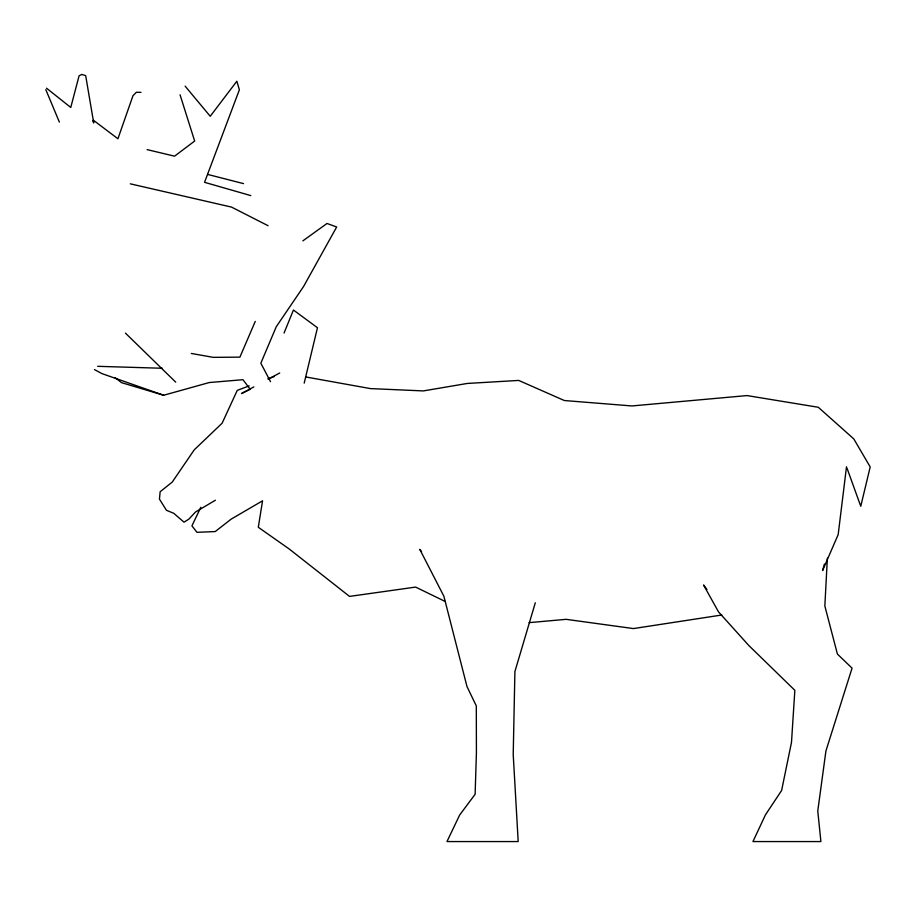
<?xml version="1.0" encoding="UTF-8"?>
<svg xmlns="http://www.w3.org/2000/svg" width="916" height="916" viewBox="0 0 916 916"><rect width="100%" height="100%" fill="white"/><g stroke="black" fill="none" stroke-linecap="round" stroke-linejoin="round"><path stroke-width="1.37" d="M827.366 558.119L824.847 606.003L837.407 654.058L852.063 668.142L825.934 750.914L817.77 810.969L820.896 841.564L752.952 841.564L765.467 814.816L781.611 790.497L791.493 742.349L794.848 690.321L748.761 645.448L718.499 611.865L703.545 584.992L706.946 589.423M846.51 466.759L838.174 534.601L822.602 570.531L824.411 564.084M304.204 383.106L317.463 327.733L293.441 310.032L284.052 333.035M535.299 602.785L514.907 671.565L513.212 754.555L518.193 841.564L446.974 841.564L459.637 815.068L475.129 794.252L476.412 752.918L476.309 705.915L466.988 686.553L443.859 596.179L419.814 549.394L421.52 551.65M255.266 321.39L239.889 357.148L213.256 357.355L191.329 353.462M200.822 507.315L191.936 525.841L196.963 532.31L215.214 531.566L231.175 519.132L262.548 500.812L258.301 527.273L289.181 548.97L349.534 596.408L415.624 587.087L445.05 601.411M302.875 240.851L327.012 223.47L336.676 226.996L303.608 286.445L276.243 326.772L260.842 363.205L270.541 381.697M215.42 500.216L195.532 511.987L188.879 519.12L184.013 522.166L173.788 513.326L166.437 510.281L159.441 499.094L160.151 491.743L172.242 482.079L194.203 449.893L222.13 423.192L237.255 390.365L249.175 385.888M253.846 386.907L241.526 393.536L250.457 389.185M268.628 378.949L279.712 372.984M267.735 378.938L274.365 376.453M115.027 377.587L121.53 382.648L163.655 395.254L209.237 382.545L242.992 379.693L250.091 389.22M721.797 615.002L633.437 628.571L566.088 619.331L529.082 622.651M140.995 92.367L136.335 92.287L132.969 95.722L117.924 138.763L93.432 120.248M97.691 366.32L162.327 368.266M306.013 377.003L370.362 388.59L423.318 390.914L467.309 383.449L518.708 380.426L564.359 400.532L631.925 405.948L747.021 395.575L818.309 407.276L853.769 438.89L870.2 466.942L860.754 506.273L846.979 468.076M130.312 183.83L231.53 207.096L268.079 225.714M147.098 149.617L174.578 156.167L194.661 141.041L180.051 94.795M207.714 174.429L243.519 183.612M250.824 195.612L204.554 182.318L239.374 89.802L236.855 81.215L210.233 116.286L185.135 86.15M163.655 395.254L102.008 373.636L94.451 369.583M46.521 88.188L70.761 107.458L79.074 75.822L81.753 74.436L85.68 75.639L93.73 122.996L92.791 120.603M125.423 333.103L175.723 382.155M45.8 89.631L59.38 122.103"/></g></svg>
